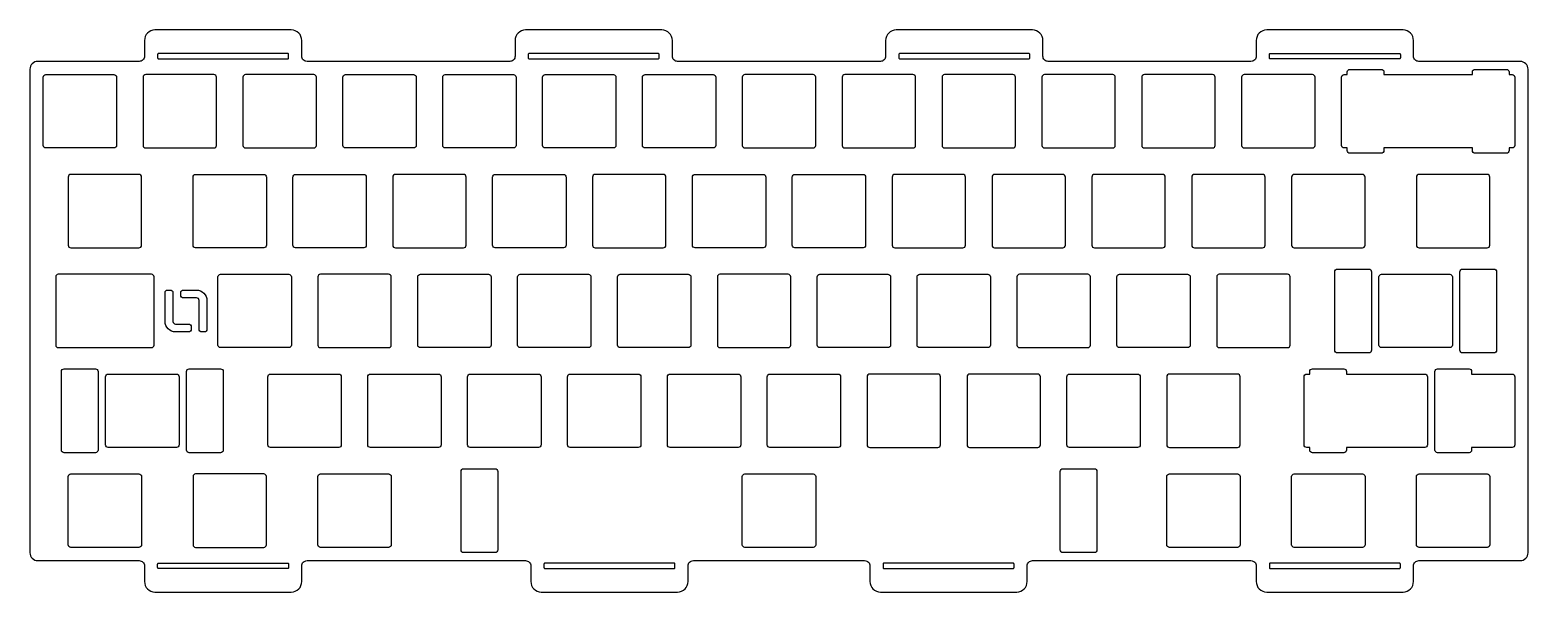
# Model space of a CAD drawing. Header units: millimetres. Extents: x -143 to 143, y -54 to 54.
import ezdxf

# ---------------------------------------------------------------- set-up
doc = ezdxf.new("R2010")
doc.units = ezdxf.units.MM
doc.layers.get('0').update_dxf_attribs({"linetype": 'CONTINUOUS'})

msp = doc.modelspace()

# ---------------------------------------------------------------- linework, layer by layer
for points in [[(142.87, -46.12), (142.87, 46.13, 0.414213), (141.37, 47.63), (122.03, 47.63, -0.414214), (121.03, 48.63), (121.03, 51.63, 0.414214), (119.03, 53.63), (93.03, 53.63, 0.414214), (91.03, 51.63), (91.03, 48.63, -0.414214), (90.03, 47.63), (51.34, 47.63, -0.414214), (50.34, 48.63), (50.34, 51.63, 0.414214), (48.34, 53.63), (22.34, 53.63, 0.414214), (20.34, 51.63), (20.34, 48.63, -0.414214), (19.34, 47.63), (-19.34, 47.63, -0.414214), (-20.34, 48.63), (-20.34, 51.63, 0.414214), (-22.34, 53.63), (-48.34, 53.63, 0.414214), (-50.34, 51.63), (-50.34, 48.63, -0.414214), (-51.34, 47.63), (-90.03, 47.63, -0.414214), (-91.03, 48.63), (-91.03, 51.63, 0.414214), (-93.03, 53.63), (-119.03, 53.63, 0.414214), (-121.03, 51.63), (-121.03, 48.63, -0.414214), (-122.03, 47.63), (-141.37, 47.63, 0.414214), (-142.87, 46.13), (-142.87, -46.12, 0.414214), (-141.37, -47.62), (-122.03, -47.62, -0.414214), (-121.03, -48.62), (-121.03, -51.62, 0.414214), (-119.03, -53.62), (-93.03, -53.62, 0.414214), (-91.03, -51.62), (-91.03, -48.62, -0.414214), (-90.03, -47.62), (-48.34, -47.62, -0.414214), (-47.34, -48.62), (-47.34, -51.62, 0.414214), (-45.34, -53.62), (-19.34, -53.62, 0.414214), (-17.34, -51.62), (-17.34, -48.62, -0.414214), (-16.34, -47.62), (16.34, -47.62, -0.414214), (17.34, -48.62), (17.34, -51.62, 0.414214), (19.34, -53.62), (45.34, -53.62, 0.414214), (47.34, -51.62), (47.34, -48.62, -0.414214), (48.34, -47.62), (90.03, -47.62, -0.414214), (91.03, -48.62), (91.03, -51.62, 0.414214), (93.03, -53.62), (119.03, -53.62, 0.414214), (121.03, -51.62), (121.03, -48.62, -0.414214), (122.03, -47.62), (141.37, -47.62, 0.414214)], [(-118.53, 48.33, 0.414214), (-118.33, 48.13), (-93.73, 48.13, 0.414214), (-93.53, 48.33), (-93.53, 48.93, 0.414214), (-93.73, 49.13), (-118.33, 49.13, 0.414214), (-118.53, 48.93)], [(-47.84, 48.33, 0.414214), (-47.64, 48.13), (-23.04, 48.13, 0.414214), (-22.84, 48.33), (-22.84, 48.93, 0.414214), (-23.04, 49.13), (-47.64, 49.13, 0.414214), (-47.84, 48.93)], [(23.04, 49.13, 0.414214), (22.84, 48.93), (22.84, 48.33, 0.414214), (23.04, 48.13), (47.64, 48.13, 0.414214), (47.84, 48.33), (47.84, 48.93, 0.414214), (47.64, 49.13)], [(93.53, 48.33), (93.53, 48.93, -0.414214), (93.73, 49.13), (118.33, 49.13, -0.414214), (118.53, 48.93), (118.53, 48.33, -0.414214), (118.33, 48.13), (93.73, 48.13, -0.414214)], [(108.39, 45.11), (108.39, 45.61, -0.414214), (108.89, 46.11), (114.89, 46.11, -0.414214), (115.39, 45.61), (115.39, 45.11), (132.26, 45.11), (132.26, 45.61, -0.414214), (132.76, 46.11), (138.76, 46.11, -0.414214), (139.26, 45.61), (139.26, 45.11), (139.85, 45.11, -0.414214), (140.35, 44.61), (140.35, 31.61, -0.414214), (139.85, 31.11), (139.26, 31.11), (139.26, 30.61, -0.414214), (138.76, 30.11), (132.76, 30.11, -0.414214), (132.26, 30.61), (132.26, 31.11), (115.39, 31.11), (115.39, 30.61, -0.414214), (114.89, 30.11), (108.89, 30.11, -0.414214), (108.39, 30.61), (108.39, 31.11), (107.8, 31.11, -0.414214), (107.3, 31.61), (107.3, 44.61, -0.414214), (107.8, 45.11)], [(-139.85, 45.11), (-126.85, 45.11, -0.414214), (-126.35, 44.61), (-126.35, 31.61, -0.414214), (-126.85, 31.11), (-139.85, 31.11, -0.414214), (-140.35, 31.61), (-140.35, 44.61, -0.414214)], [(-107.8, 31.11, 0.414214), (-107.3, 31.61), (-107.3, 44.61, 0.414214), (-107.8, 45.11), (-120.8, 45.11, 0.414214), (-121.3, 44.61), (-121.3, 31.61, 0.414214), (-120.8, 31.11)], [(-101.75, 45.11, 0.414214), (-102.25, 44.61), (-102.25, 31.61, 0.414214), (-101.75, 31.11), (-88.75, 31.11, 0.414214), (-88.25, 31.61), (-88.25, 44.61, 0.414214), (-88.75, 45.11)], [(-82.7, 45.11), (-69.7, 45.11, -0.414214), (-69.2, 44.61), (-69.2, 31.61, -0.414214), (-69.7, 31.11), (-82.7, 31.11, -0.414214), (-83.2, 31.61), (-83.2, 44.61, -0.414214)], [(-50.15, 44.61), (-50.15, 31.61, -0.414214), (-50.65, 31.11), (-63.65, 31.11, -0.414214), (-64.15, 31.61), (-64.15, 44.61, -0.414214), (-63.65, 45.11), (-50.65, 45.11, -0.414214)], [(-31.6, 31.11), (-44.6, 31.11, -0.414214), (-45.1, 31.61), (-45.1, 44.61, -0.414214), (-44.6, 45.11), (-31.6, 45.11, -0.414214), (-31.1, 44.61), (-31.1, 31.61, -0.414214)], [(-12.55, 31.11), (-25.55, 31.11, -0.414214), (-26.05, 31.61), (-26.05, 44.61, -0.414214), (-25.55, 45.11), (-12.55, 45.11, -0.414214), (-12.05, 44.61), (-12.05, 31.61, -0.414214)], [(6.5, 31.11, 0.414214), (7, 31.61), (7, 44.61, 0.414214), (6.5, 45.11), (-6.5, 45.11, 0.414214), (-7, 44.61), (-7, 31.61, 0.414214), (-6.5, 31.11)], [(26.05, 44.61, 0.414214), (25.55, 45.11), (12.55, 45.11, 0.414214), (12.05, 44.61), (12.05, 31.61, 0.414214), (12.55, 31.11), (25.55, 31.11, 0.414214), (26.05, 31.61)], [(31.6, 45.11, 0.414214), (31.1, 44.61), (31.1, 31.61, 0.414214), (31.6, 31.11), (44.6, 31.11, 0.414214), (45.1, 31.61), (45.1, 44.61, 0.414214), (44.6, 45.11)], [(50.15, 31.61, 0.414214), (50.65, 31.11), (63.65, 31.11, 0.414214), (64.15, 31.61), (64.15, 44.61, 0.414214), (63.65, 45.11), (50.65, 45.11, 0.414214), (50.15, 44.61)], [(82.7, 31.11, 0.414214), (83.2, 31.61), (83.2, 44.61, 0.414214), (82.7, 45.11), (69.7, 45.11, 0.414214), (69.2, 44.61), (69.2, 31.61, 0.414214), (69.7, 31.11)], [(102.25, 44.61, 0.414214), (101.75, 45.11), (88.75, 45.11, 0.414214), (88.25, 44.61), (88.25, 31.61, 0.414214), (88.75, 31.11), (101.75, 31.11, 0.414214), (102.25, 31.61)], [(-135.59, 12.56, 0.414214), (-135.09, 12.06), (-122.09, 12.06, 0.414214), (-121.59, 12.56), (-121.59, 25.56, 0.414214), (-122.09, 26.06), (-135.09, 26.06, 0.414214), (-135.59, 25.56)], [(-111.27, 26.06), (-98.27, 26.06, -0.414214), (-97.77, 25.56), (-97.77, 12.56, -0.414214), (-98.27, 12.06), (-111.27, 12.06, -0.414214), (-111.77, 12.56), (-111.77, 25.56, -0.414214)], [(-92.22, 26.06), (-79.22, 26.06, -0.414214), (-78.72, 25.56), (-78.72, 12.56, -0.414214), (-79.22, 12.06), (-92.22, 12.06, -0.414214), (-92.72, 12.56), (-92.72, 25.56, -0.414214)], [(-59.67, 25.56, 0.414214), (-60.17, 26.06), (-73.17, 26.06, 0.414214), (-73.67, 25.56), (-73.67, 12.56, 0.414214), (-73.17, 12.06), (-60.17, 12.06, 0.414214), (-59.67, 12.56)], [(-54.12, 26.06), (-41.12, 26.06, -0.414214), (-40.62, 25.56), (-40.62, 12.56, -0.414214), (-41.12, 12.06), (-54.12, 12.06, -0.414214), (-54.62, 12.56), (-54.62, 25.56, -0.414214)], [(-35.57, 12.56, 0.414214), (-35.07, 12.06), (-22.07, 12.06, 0.414214), (-21.57, 12.56), (-21.57, 25.56, 0.414214), (-22.07, 26.06), (-35.07, 26.06, 0.414214), (-35.57, 25.56)], [(-16.02, 26.06), (-3.02, 26.06, -0.414214), (-2.52, 25.56), (-2.52, 12.56, -0.414214), (-3.02, 12.06), (-16.02, 12.06, -0.414214), (-16.52, 12.56), (-16.52, 25.56, -0.414214)], [(16.53, 25.56), (16.53, 12.56, -0.414214), (16.03, 12.06), (3.03, 12.06, -0.414214), (2.53, 12.56), (2.53, 25.56, -0.414214), (3.03, 26.06), (16.03, 26.06, -0.414214)], [(21.58, 12.56, 0.414214), (22.08, 12.06), (35.08, 12.06, 0.414214), (35.58, 12.56), (35.58, 25.56, 0.414214), (35.08, 26.06), (22.08, 26.06, 0.414214), (21.58, 25.56)], [(41.13, 26.06, 0.414214), (40.63, 25.56), (40.63, 12.56, 0.414214), (41.13, 12.06), (54.13, 12.06, 0.414214), (54.63, 12.56), (54.63, 25.56, 0.414214), (54.13, 26.06)], [(59.68, 12.56, 0.414214), (60.18, 12.06), (73.18, 12.06, 0.414214), (73.68, 12.56), (73.68, 25.56, 0.414214), (73.18, 26.06), (60.18, 26.06, 0.414214), (59.68, 25.56)], [(92.23, 12.06, 0.414214), (92.73, 12.56), (92.73, 25.56, 0.414214), (92.23, 26.06), (79.23, 26.06, 0.414214), (78.73, 25.56), (78.73, 12.56, 0.414214), (79.23, 12.06)], [(98.28, 26.06, 0.414214), (97.78, 25.56), (97.78, 12.56, 0.414214), (98.28, 12.06), (111.28, 12.06, 0.414214), (111.78, 12.56), (111.78, 25.56, 0.414214), (111.28, 26.06)], [(135.59, 25.56, 0.414214), (135.09, 26.06), (122.09, 26.06, 0.414214), (121.59, 25.56), (121.59, 12.56, 0.414214), (122.09, 12.06), (135.09, 12.06, 0.414214), (135.59, 12.56)], [(-119.71, -6.99, 0.414214), (-119.21, -6.49), (-119.21, 6.51, 0.414214), (-119.71, 7.01), (-137.47, 7.01, 0.414214), (-137.97, 6.51), (-137.97, -6.49, 0.414214), (-137.47, -6.99)], [(-93.51, -6.99), (-106.51, -6.99, -0.414214), (-107.01, -6.49), (-107.01, 6.51, -0.414214), (-106.51, 7.01), (-93.51, 7.01, -0.414214), (-93.01, 6.51), (-93.01, -6.49, -0.414214)], [(-87.96, -6.49, 0.414214), (-87.46, -6.99), (-74.46, -6.99, 0.414214), (-73.96, -6.49), (-73.96, 6.51, 0.414214), (-74.46, 7.01), (-87.46, 7.01, 0.414214), (-87.96, 6.51)], [(-68.91, -6.49), (-68.91, 6.51, -0.414214), (-68.41, 7.01), (-55.41, 7.01, -0.414214), (-54.91, 6.51), (-54.91, -6.49, -0.414214), (-55.41, -6.99), (-68.41, -6.99, -0.414214)], [(-49.86, -6.49), (-49.86, 6.51, -0.414214), (-49.36, 7.01), (-36.36, 7.01, -0.414214), (-35.86, 6.51), (-35.86, -6.49, -0.414214), (-36.36, -6.99), (-49.36, -6.99, -0.414214)], [(-17.31, -6.99), (-30.31, -6.99, -0.414214), (-30.81, -6.49), (-30.81, 6.51, -0.414214), (-30.31, 7.01), (-17.31, 7.01, -0.414214), (-16.81, 6.51), (-16.81, -6.49, -0.414214)], [(-11.26, 7.01, 0.414214), (-11.76, 6.51), (-11.76, -6.49, 0.414214), (-11.26, -6.99), (1.74, -6.99, 0.414214), (2.24, -6.49), (2.24, 6.51, 0.414214), (1.74, 7.01)], [(7.79, 7.01), (20.79, 7.01, -0.414214), (21.29, 6.51), (21.29, -6.49, -0.414214), (20.79, -6.99), (7.79, -6.99, -0.414214), (7.29, -6.49), (7.29, 6.51, -0.414214)], [(39.84, -6.99), (26.84, -6.99, -0.414214), (26.34, -6.49), (26.34, 6.51, -0.414214), (26.84, 7.01), (39.84, 7.01, -0.414214), (40.34, 6.51), (40.34, -6.49, -0.414214)], [(59.39, 6.51, 0.414214), (58.89, 7.01), (45.89, 7.01, 0.414214), (45.39, 6.51), (45.39, -6.49, 0.414214), (45.89, -6.99), (58.89, -6.99, 0.414214), (59.39, -6.49)], [(77.94, -6.99), (64.94, -6.99, -0.414214), (64.44, -6.49), (64.44, 6.51, -0.414214), (64.94, 7.01), (77.94, 7.01, -0.414214), (78.44, 6.51), (78.44, -6.49, -0.414214)], [(83.99, 7.01, 0.414214), (83.49, 6.51), (83.49, -6.49, 0.414214), (83.99, -6.99), (96.99, -6.99, 0.414214), (97.49, -6.49), (97.49, 6.51, 0.414214), (96.99, 7.01)], [(106.01, -7.49), (106.01, 7.51, -0.414214), (106.51, 8.01), (112.51, 8.01, -0.414214), (113.01, 7.51), (113.01, -7.49, -0.414214), (112.51, -7.99), (106.51, -7.99, -0.414214)], [(127.94, -6.99), (114.94, -6.99, -0.414214), (114.44, -6.49), (114.44, 6.51, -0.414214), (114.94, 7.01), (127.94, 7.01, -0.414214), (128.44, 6.51), (128.44, -6.49, -0.414214)], [(136.88, 7.51), (136.88, -7.49, -0.414214), (136.38, -7.99), (130.38, -7.99, -0.414214), (129.88, -7.49), (129.88, 7.51, -0.414214), (130.38, 8.01), (136.38, 8.01, -0.414214)], [(-112.61, -3.99), (-115.11, -3.99, -0.414214), (-117.11, -1.99), (-117.11, 3.51, -0.414214), (-116.61, 4.01), (-116.11, 4.01, -0.414214), (-115.61, 3.51), (-115.61, -1.99, 0.414214), (-115.11, -2.49), (-112.61, -2.49, -0.414214), (-112.11, -2.99), (-112.11, -3.49, -0.414214)], [(-109.11, 2.01), (-109.11, -3.49, -0.414214), (-109.61, -3.99), (-110.11, -3.99, -0.414214), (-110.61, -3.49), (-110.61, 2.01, 0.414214), (-111.11, 2.51), (-113.61, 2.51, -0.414214), (-114.11, 3.01), (-114.11, 3.51, -0.414214), (-113.61, 4.01), (-111.11, 4.01, -0.414214)], [(-136.88, -26.54), (-136.88, -11.54, -0.414214), (-136.38, -11.04), (-130.38, -11.04, -0.414214), (-129.88, -11.54), (-129.88, -26.54, -0.414214), (-130.38, -27.04), (-136.38, -27.04, -0.414214)], [(-113.01, -26.54), (-113.01, -11.54, -0.414214), (-112.51, -11.04), (-106.51, -11.04, -0.414214), (-106.01, -11.54), (-106.01, -26.54, -0.414214), (-106.51, -27.04), (-112.51, -27.04, -0.414214)], [(101.24, -12.04), (101.24, -11.54, -0.414214), (101.74, -11.04), (107.74, -11.04, -0.414214), (108.24, -11.54), (108.24, -12.04), (123.18, -12.04, -0.414214), (123.68, -12.54), (123.68, -25.54, -0.414214), (123.18, -26.04), (108.24, -26.04), (108.24, -26.54, -0.414214), (107.74, -27.04), (101.74, -27.04, -0.414214), (101.24, -26.54), (101.24, -26.04), (100.66, -26.04, -0.414214), (100.16, -25.54), (100.16, -12.54, -0.414214), (100.66, -12.04)], [(125.12, -26.54), (125.12, -11.54, -0.414214), (125.62, -11.04), (131.62, -11.04, -0.414214), (132.12, -11.54), (132.12, -12.04), (139.85, -12.04, -0.414214), (140.35, -12.54), (140.35, -25.54, -0.414214), (139.85, -26.04), (132.12, -26.04), (132.12, -26.54, -0.414214), (131.62, -27.04), (125.62, -27.04, -0.414214)], [(-114.94, -26.04), (-127.94, -26.04, -0.414214), (-128.44, -25.54), (-128.44, -12.54, -0.414214), (-127.94, -12.04), (-114.94, -12.04, -0.414214), (-114.44, -12.54), (-114.44, -25.54, -0.414214)], [(-83.49, -12.54), (-83.49, -25.54, -0.414214), (-83.99, -26.04), (-96.99, -26.04, -0.414214), (-97.49, -25.54), (-97.49, -12.54, -0.414214), (-96.99, -12.04), (-83.99, -12.04, -0.414214)], [(-64.44, -12.54), (-64.44, -25.54, -0.414214), (-64.94, -26.04), (-77.94, -26.04, -0.414214), (-78.44, -25.54), (-78.44, -12.54, -0.414214), (-77.94, -12.04), (-64.94, -12.04, -0.414214)], [(-59.39, -25.54), (-59.39, -12.54, -0.414214), (-58.89, -12.04), (-45.89, -12.04, -0.414214), (-45.39, -12.54), (-45.39, -25.54, -0.414214), (-45.89, -26.04), (-58.89, -26.04, -0.414214)], [(-26.34, -12.54), (-26.34, -25.54, -0.414214), (-26.84, -26.04), (-39.84, -26.04, -0.414214), (-40.34, -25.54), (-40.34, -12.54, -0.414214), (-39.84, -12.04), (-26.84, -12.04, -0.414214)], [(-20.79, -12.04), (-7.79, -12.04, -0.414214), (-7.29, -12.54), (-7.29, -25.54, -0.414214), (-7.79, -26.04), (-20.79, -26.04, -0.414214), (-21.29, -25.54), (-21.29, -12.54, -0.414214)], [(11.76, -12.54), (11.76, -25.54, -0.414214), (11.26, -26.04), (-1.74, -26.04, -0.414214), (-2.24, -25.54), (-2.24, -12.54, -0.414214), (-1.74, -12.04), (11.26, -12.04, -0.414214)], [(30.81, -12.54, 0.414214), (30.31, -12.04), (17.31, -12.04, 0.414214), (16.81, -12.54), (16.81, -25.54, 0.414214), (17.31, -26.04), (30.31, -26.04, 0.414214), (30.81, -25.54)], [(49.36, -26.04, 0.414214), (49.86, -25.54), (49.86, -12.54, 0.414214), (49.36, -12.04), (36.36, -12.04, 0.414214), (35.86, -12.54), (35.86, -25.54, 0.414214), (36.36, -26.04)], [(68.41, -26.04), (55.41, -26.04, -0.414214), (54.91, -25.54), (54.91, -12.54, -0.414214), (55.41, -12.04), (68.41, -12.04, -0.414214), (68.91, -12.54), (68.91, -25.54, -0.414214)], [(73.96, -25.54, 0.414214), (74.46, -26.04), (87.46, -26.04, 0.414214), (87.96, -25.54), (87.96, -12.54, 0.414214), (87.46, -12.04), (74.46, -12.04, 0.414214), (73.96, -12.54)], [(-122.09, -45.09), (-135.09, -45.09, -0.414214), (-135.59, -44.59), (-135.59, -31.59, -0.414214), (-135.09, -31.09), (-122.09, -31.09, -0.414214), (-121.59, -31.59), (-121.59, -44.59, -0.414214)], [(-98.27, -45.09, 0.414214), (-97.77, -44.59), (-97.77, -31.59, 0.414214), (-98.27, -31.09), (-111.27, -31.09, 0.414214), (-111.77, -31.59), (-111.77, -44.59, 0.414214), (-111.27, -45.09)], [(-74.46, -45.09), (-87.46, -45.09, -0.414214), (-87.96, -44.59), (-87.96, -31.59, -0.414214), (-87.46, -31.09), (-74.46, -31.09, -0.414214), (-73.96, -31.59), (-73.96, -44.59, -0.414214)], [(-54.15, -46.09), (-60.15, -46.09, -0.414214), (-60.65, -45.59), (-60.65, -30.59, -0.414214), (-60.15, -30.09), (-54.15, -30.09, -0.414214), (-53.65, -30.59), (-53.65, -45.59, -0.414214)], [(-7, -44.59), (-7, -31.59, -0.414214), (-6.5, -31.09), (6.5, -31.09, -0.414214), (7, -31.59), (7, -44.59, -0.414214), (6.5, -45.09), (-6.5, -45.09, -0.414214)], [(53.65, -45.59), (53.65, -30.59, -0.414214), (54.15, -30.09), (60.15, -30.09, -0.414214), (60.65, -30.59), (60.65, -45.59, -0.414214), (60.15, -46.09), (54.15, -46.09, -0.414214)], [(87.96, -31.59), (87.96, -44.59, -0.414214), (87.46, -45.09), (74.46, -45.09, -0.414214), (73.96, -44.59), (73.96, -31.59, -0.414214), (74.46, -31.09), (87.46, -31.09, -0.414214)], [(111.78, -31.59), (111.78, -44.59, -0.414214), (111.28, -45.09), (98.28, -45.09, -0.414214), (97.78, -44.59), (97.78, -31.59, -0.414214), (98.28, -31.09), (111.28, -31.09, -0.414214)], [(135.59, -31.59), (135.59, -44.59, -0.414214), (135.09, -45.09), (122.09, -45.09, -0.414214), (121.59, -44.59), (121.59, -31.59, -0.414214), (122.09, -31.09), (135.09, -31.09, -0.414214)], [(-118.53, -48.92), (-118.53, -48.32, -0.414214), (-118.33, -48.12), (-93.73, -48.12, -0.414214), (-93.53, -48.32), (-93.53, -48.92, -0.414214), (-93.73, -49.12), (-118.33, -49.12, -0.414214)], [(-44.84, -48.92, 0.414214), (-44.64, -49.12), (-20.04, -49.12, 0.414214), (-19.84, -48.92), (-19.84, -48.32, 0.414214), (-20.04, -48.12), (-44.64, -48.12, 0.414214), (-44.84, -48.32)], [(20.04, -48.12, 0.414214), (19.84, -48.32), (19.84, -48.92, 0.414214), (20.04, -49.12), (44.64, -49.12, 0.414214), (44.84, -48.92), (44.84, -48.32, 0.414214), (44.64, -48.12)], [(93.53, -48.92, 0.414214), (93.73, -49.12), (118.33, -49.12, 0.414214), (118.53, -48.92), (118.53, -48.32, 0.414214), (118.33, -48.12), (93.73, -48.12, 0.414214), (93.53, -48.32)]]:
    msp.add_lwpolyline(points, format="xyb", close=True)

doc.saveas('drawing.dxf')
